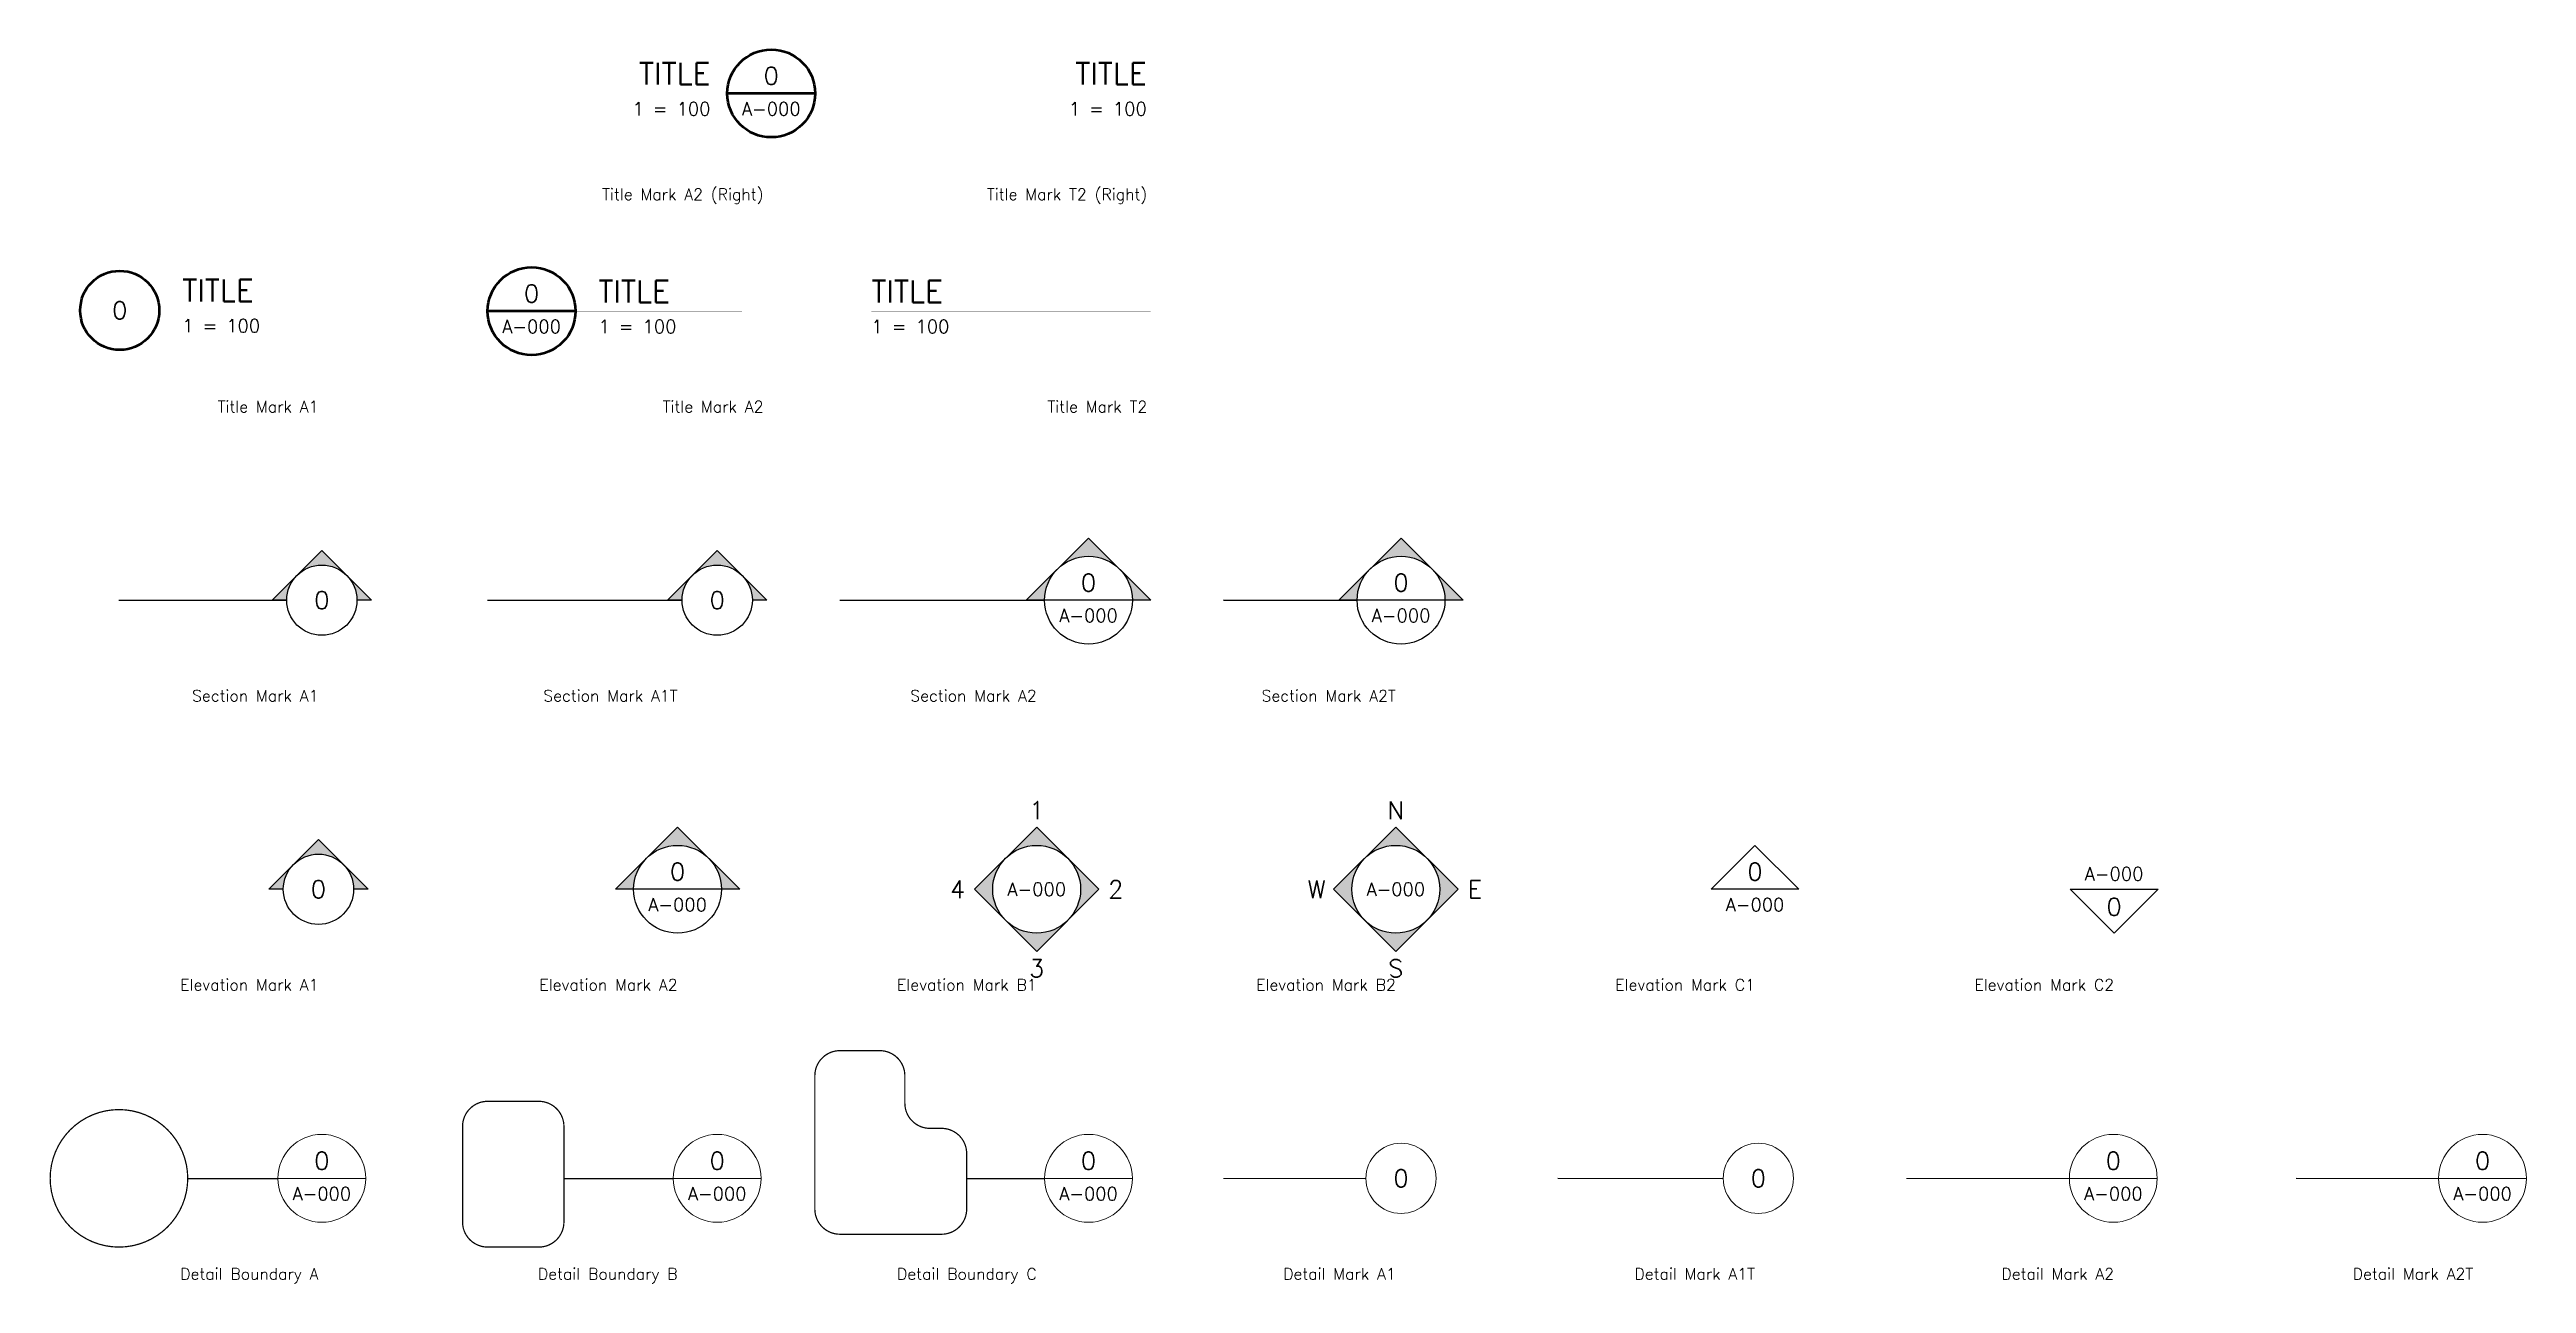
# Model space of a CAD drawing. Header units: millimetres. Extents: x -1382 to 47954, y -2096 to 22497.
import ezdxf
from ezdxf.enums import TextEntityAlignment as Align

# ---------------------------------------------------------------- set-up
doc = ezdxf.new("R2010")
doc.units = ezdxf.units.MM
doc.header["$LTSCALE"] = 0.5
doc.linetypes.add('DASHED2', pattern=[9.525, 6.35, -3.175])
for name, color, linetype, lineweight in [('A010G', 213, 'Continuous', 50), ('A050A', 151, 'Continuous', 25), ('A060A', 191, 'Continuous', 25), ('Aec-Detail-Marks', 150, 'Continuous', 18)]:
    doc.layers.add(name, color=color, linetype=linetype, lineweight=lineweight)
doc.styles.add('Arch-Dim', font='romans.shx', dxfattribs={"width": 0.75})
doc.styles.add('RomanS', font='romans.shx')
doc.dimstyles.new('Aec-Arch-M-100', dxfattribs={"dimscale": 100, "dimtxt": 2.5, "dimasz": 1.5, "dimexe": 1.5, "dimexo": 1.5, "dimgap": 0.8, "dimtad": 1, "dimdec": 0, "dimzin": 3, "dimdsep": 46, "dimtxsty": 'Arch-Dim', "dimblk": 'ARCHTICK', "dimcen": 2.5, "dimazin": 2, "dimtfac": 0.75, "dimtdec": 0, "dimtix": 1, "dimtmove": 2, "dimatfit": 2, "dimfxl": 1, "dimtolj": 1, "dimtzin": 0, "dimarcsym": 0})

# ---------------------------------------------------------------- blocks, each defined once
blk = doc.blocks.new('_ArchTick')
at = {"color": 0, "linetype": 'ByBlock', "const_width": 0.15}
blk.add_lwpolyline([(-0.5, -0.5), (0.5, 0.5)], dxfattribs=at)
blk = doc.blocks.new('Anno_Detail_A2')
at = {"color": 0, "linetype": 'ByBlock', "lineweight": -2}
blk.add_line((2.5, 0), (-2.5, 0), dxfattribs=at)
blk.add_circle((0, 0), 2.5, dxfattribs=at)
at = {"color": 0, "linetype": 'ByBlock', "lineweight": -2, "style": 'RomanS'}
blk.add_attdef('NUMBER', text='', height=1, dxfattribs=at).set_placement((0, 0.5), align=Align.CENTER)
blk.add_attdef('SHEET', text='', height=0.75, dxfattribs=at).set_placement((0, -0.5), align=Align.TOP_CENTER)
blk = doc.blocks.new('Anno_Detail_A1')
at = {"color": 0, "linetype": 'ByBlock', "lineweight": -2}
blk.add_circle((0, 0), 2, dxfattribs=at)
at = {"color": 0, "linetype": 'ByBlock', "lineweight": -2, "style": 'RomanS'}
blk.add_attdef('NUMBER', text='', height=1, dxfattribs=at).set_placement((0, 0), align=Align.MIDDLE)
blk = doc.blocks.new('*U22')
at = {"layer": 'Aec-Detail-Marks'}
blk.add_lwpolyline([(0, 0, 0.0591, 0.0591, 0), (0, 0.16, 0, 0, 0)], format="xyseb", dxfattribs=at)
blk = doc.blocks.new('*U23')
at = {"layer": 'Aec-Detail-Marks'}
blk.add_lwpolyline([(0, 0, 0.0591, 0.0591, 0), (0, 0.16, 0, 0, 0)], format="xyseb", dxfattribs=at)
blk = doc.blocks.new('Anno_Elevation_A1')
at = {"color": 0, "linetype": 'ByBlock', "lineweight": -2}
blk.add_circle((0, 0), 2, dxfattribs=at)
at = {"color": 0, "linetype": 'ByBlock', "lineweight": -2, "style": 'RomanS'}
blk.add_attdef('NUMBER', text='', height=1, dxfattribs=at).set_placement((0, 0), align=Align.MIDDLE)
blk = doc.blocks.new('Anno_Arrow_A1')
at = {"linetype": 'ByBlock', "lineweight": -2}
h = blk.add_hatch(color=0, dxfattribs=at)
h.paths.add_polyline_path([(-1.41, 1.41), (-2.83, 0), (-2, 0, -0.198912)])
h.paths.add_polyline_path([(0, 2.83), (-1.41, 1.41, -0.414214), (1.41, 1.41)])
h.paths.add_polyline_path([(1.9, 0.93), (1.8, 0.88, -0.114349), (2, 0), (2.83, 0)])
h.paths.add_polyline_path([(1.41, 1.41, -0.082683), (1.8, 0.88), (1.9, 0.93)])
at = {"color": 0, "linetype": 'ByBlock', "lineweight": -2}
blk.add_lwpolyline([(-2, 0), (-2.83, 0), (0, 2.83), (2.83, 0), (2, 0)], dxfattribs=at)
blk = doc.blocks.new('Anno_Elevation_A2')
at = {"color": 0, "linetype": 'ByBlock', "lineweight": -2}
blk.add_line((2.5, 0), (-2.5, 0), dxfattribs=at)
blk.add_circle((0, 0), 2.5, dxfattribs=at)
at = {"color": 0, "linetype": 'ByBlock', "lineweight": -2, "style": 'RomanS'}
blk.add_attdef('NUMBER', text='', height=1, dxfattribs=at).set_placement((0, 0.5), align=Align.CENTER)
blk.add_attdef('SHEET', text='', height=0.75, dxfattribs=at).set_placement((0, -0.5), align=Align.TOP_CENTER)
blk = doc.blocks.new('Anno_Arrow_A2')
at = {"linetype": 'ByBlock', "lineweight": -2}
h = blk.add_hatch(color=0, dxfattribs=at)
h.paths.add_polyline_path([(-1.77, 1.77), (-3.54, 0), (-2.5, 0, -0.198912)])
h.paths.add_polyline_path([(0, 3.54), (-1.77, 1.77, -0.414214), (1.77, 1.77)])
h.paths.add_polyline_path([(2.37, 1.16), (2.25, 1.1, -0.114349), (2.5, 0), (3.54, 0)])
h.paths.add_polyline_path([(1.77, 1.77, -0.082683), (2.25, 1.1), (2.37, 1.16)])
at = {"color": 0, "linetype": 'ByBlock', "lineweight": -2}
blk.add_lwpolyline([(-2.5, 0), (-3.54, 0), (0, 3.54), (3.54, 0), (2.5, 0)], dxfattribs=at)
blk = doc.blocks.new('Anno_Elevation_B1')
at = {"color": 0, "linetype": 'ByBlock', "lineweight": -2}
blk.add_lwpolyline([(-3.54, 0), (0, 3.54), (3.54, 0), (0, -3.54)], close=True, dxfattribs=at)
blk.add_circle((0, 0), 2.5, dxfattribs=at)
at = {"color": 0, "linetype": 'ByBlock', "lineweight": -2, "style": 'RomanS'}
blk.add_attdef('SHEET', text='', height=0.75, dxfattribs=at).set_placement((0, 0), align=Align.MIDDLE)
blk = doc.blocks.new('Anno_Arrow_1234')
at = {"linetype": 'ByBlock', "lineweight": -2}
blk.add_hatch(color=0, dxfattribs=at).paths.add_polyline_path([(0, 3.54), (-1.77, 1.77, -0.198912), (0, 2.5, -0.198912), (1.77, 1.77)])
at = {"color": 0, "linetype": 'ByBlock', "lineweight": -2, "style": 'RomanS'}
blk.add_attdef('NUMBER', text='', height=1, dxfattribs=at).set_placement((0, 4.5), align=Align.MIDDLE)
blk = doc.blocks.new('Anno_Arrow_NESW')
at = {"linetype": 'ByBlock', "lineweight": -2}
blk.add_hatch(color=0, dxfattribs=at).paths.add_polyline_path([(0, 3.54), (-1.77, 1.77, -0.198912), (0, 2.5, -0.198912), (1.77, 1.77)])
at = {"color": 0, "linetype": 'ByBlock', "lineweight": -2, "style": 'RomanS'}
blk.add_attdef('NUMBER', text='', height=1, dxfattribs=at).set_placement((0, 4.5), align=Align.MIDDLE)
blk = doc.blocks.new('Anno_Elevation_C1')
at = {"color": 0, "linetype": 'ByBlock', "lineweight": -2}
blk.add_lwpolyline([(0, 0), (-2.5, 0), (0, 2.5), (2.5, 0), (0, 0)], close=True, dxfattribs=at)
at = {"color": 0, "linetype": 'ByBlock', "lineweight": -2, "style": 'RomanS'}
blk.add_attdef('NUMBER', text='', height=1, dxfattribs=at).set_placement((0, 0.5), align=Align.CENTER)
blk.add_attdef('SHEET', text='', height=0.75, dxfattribs=at).set_placement((0, -0.5), align=Align.TOP_CENTER)
blk = doc.blocks.new('Anno_Elevation_C2')
at = {"color": 0, "linetype": 'ByBlock', "lineweight": -2}
blk.add_lwpolyline([(0, 0), (-2.5, 0), (0, 2.5), (2.5, 0), (0, 0)], close=True, dxfattribs=at)
at = {"color": 0, "linetype": 'ByBlock', "lineweight": -2, "style": 'RomanS'}
blk.add_attdef('NUMBER', text='', height=1, rotation=180, dxfattribs=at).set_placement((0, 0.5), align=Align.TOP_CENTER)
blk.add_attdef('SHEET', text='', height=0.75, rotation=180, dxfattribs=at).set_placement((0, -0.5), align=Align.CENTER)
blk = doc.blocks.new('Anno_Section_A1')
at = {"color": 0, "linetype": 'ByBlock', "lineweight": -2}
blk.add_circle((0, 0), 2, dxfattribs=at)
at = {"color": 0, "linetype": 'ByBlock', "lineweight": -2, "style": 'RomanS'}
blk.add_attdef('NUMBER', text='', height=1, dxfattribs=at).set_placement((0, 0), align=Align.MIDDLE)
blk = doc.blocks.new('*U24')
at = {"layer": 'A060A'}
blk.add_lwpolyline([(0, 0, 0.0591, 0.0591, 0), (0, 0.16, 0, 0, 0)], format="xyseb", dxfattribs=at)
blk = doc.blocks.new('Anno_Section_A2')
at = {"color": 0, "linetype": 'ByBlock', "lineweight": -2}
blk.add_line((2.5, 0), (-2.5, 0), dxfattribs=at)
blk.add_circle((0, 0), 2.5, dxfattribs=at)
at = {"color": 0, "linetype": 'ByBlock', "lineweight": -2, "style": 'RomanS'}
blk.add_attdef('NUMBER', text='', height=1, dxfattribs=at).set_placement((0, 0.5), align=Align.CENTER)
blk.add_attdef('SHEET', text='', height=0.75, dxfattribs=at).set_placement((0, -0.5), align=Align.TOP_CENTER)
blk = doc.blocks.new('*U25')
at = {"layer": 'A060A'}
blk.add_lwpolyline([(0, 0, 0.0591, 0.0591, 0), (0, 0.16, 0, 0, 0)], format="xyseb", dxfattribs=at)
blk = doc.blocks.new('*U26')
at = {"layer": 'A010G'}
blk.add_lwpolyline([(7.88, 0, 0.0197, 0.0197, 0), (40.25, 0, 0.000197, 0.000197, 0)], format="xyseb", dxfattribs=at)
blk = doc.blocks.new('Anno_Title_A1')
at = {"color": 0, "linetype": 'ByBlock', "lineweight": -2}
blk.add_circle((0, 0), 2.25, dxfattribs=at)
blk.add_circle((0, 0), 2.25, dxfattribs=at)
at = {"color": 0, "linetype": 'ByBlock', "lineweight": -2, "style": 'RomanS'}
blk.add_attdef('NUMBER', text='', height=1, dxfattribs=at).set_placement((0, 0), align=Align.MIDDLE)
blk = doc.blocks.new('Anno_Title_T1')
at = {"color": 0, "linetype": 'ByBlock', "lineweight": -2, "style": 'RomanS'}
blk.add_attdef('TITLE', (1.31, 0.5), '', height=1.25, dxfattribs=at)
blk.add_attdef('SCALE', text='', height=0.75, dxfattribs=at).set_placement((1.31, -0.5), align=Align.TOP_LEFT)
blk = doc.blocks.new('*U27')
at = {"layer": 'A010G'}
blk.add_lwpolyline([(8.75, 0, 0.0197, 0.0197, 0), (41.89, 0, 0.000197, 0.000197, 0)], format="xyseb", dxfattribs=at)
blk = doc.blocks.new('Anno_Title_A2')
at = {"color": 0, "linetype": 'ByBlock', "lineweight": -2}
blk.add_line((2.5, 0), (-2.5, 0), dxfattribs=at)
blk.add_circle((0, 0), 2.5, dxfattribs=at)
at = {"color": 0, "linetype": 'ByBlock', "lineweight": -2, "style": 'RomanS'}
blk.add_attdef('NUMBER', text='', height=1, dxfattribs=at).set_placement((0, 0.5), align=Align.CENTER)
blk.add_attdef('SHEET', text='', height=0.75, dxfattribs=at).set_placement((0, -0.5), align=Align.TOP_CENTER)
blk = doc.blocks.new('*U28')
at = {"layer": 'A010G'}
blk.add_lwpolyline([(0, 0, 0.0197, 0.0197, 0), (55.62, 0, 0.000197, 0.000197, 0)], format="xyseb", dxfattribs=at)
blk = doc.blocks.new('Anno_Title_T2')
at = {"color": 0, "linetype": 'ByBlock', "lineweight": -2, "style": 'RomanS'}
blk.add_attdef('TITLE', (0, 0.5), '', height=1.25, dxfattribs=at)
blk.add_attdef('SCALE', text='', height=0.75, dxfattribs=at).set_placement((0, -0.5), align=Align.TOP_LEFT)
blk = doc.blocks.new('*U29')
at = {"layer": 'A010G'}
blk.add_lwpolyline([(0, 0, 0.0197, 0.0197, 0), (55.62, 0, 0.000197, 0.000197, 0)], format="xyseb", dxfattribs=at)
blk = doc.blocks.new('Anno_Title_T2 (Right)')
at = {"color": 0, "linetype": 'ByBlock', "lineweight": -2, "style": 'RomanS'}
blk.add_attdef('TITLE', text='', height=1.25, dxfattribs=at).set_placement((-0.22, 0.5), align=Align.RIGHT)
blk.add_attdef('SCALE', text='', height=0.75, dxfattribs=at).set_placement((-0.22, -0.5), align=Align.TOP_RIGHT)
blk = doc.blocks.new('*U30')
at = {"layer": 'A010G'}
blk.add_lwpolyline([(0, 0, 0.0197, 0.0197, 0), (40.37, 0, 0.000197, 0.000197, 0)], format="xyseb", dxfattribs=at)
blk = doc.blocks.new('Anno_Title_T1 (Right)')
at = {"color": 0, "linetype": 'ByBlock', "lineweight": -2, "style": 'RomanS'}
blk.add_attdef('TITLE', text='', height=1.25, dxfattribs=at).set_placement((-0.96, 0.5), align=Align.RIGHT)
blk.add_attdef('SCALE', text='', height=0.75, dxfattribs=at).set_placement((-0.96, -0.5), align=Align.TOP_RIGHT)

msp = doc.modelspace()

# ---------------------------------------------------------------- linework, layer by layer
at = {"layer": 'A060A'}
for points in [[(0, 11522), (3341, 11522)], [(7344, 11522), (11216, 11522)], [(14361, 11522), (18437, 11522)], [(22000, 11522), (24662, 11522)]]:
    msp.add_lwpolyline(points, dxfattribs=at)
at = {"layer": 'Aec-Detail-Marks', "linetype": 'DASHED2', "const_width": 25, "flags": 128}
for points in [[(13861, -614, 0.414214), (14361, -1114), (16385, -1114, 0.414214), (16885, -614), (16885, 496, 0.414214), (16385, 996), (16154, 996, -0.414214), (15654, 1496), (15654, 2045, 0.414214), (15154, 2545), (14361, 2545, 0.414214), (13861, 2045)], [(6844, -870, 0.414214), (7344, -1370), (8363, -1370, 0.414214), (8863, -870), (8863, 1035, 0.414214), (8363, 1535), (7344, 1535, 0.414214), (6844, 1035)], [(1370, 0, 1), (-1370, 0, 1)]]:
    msp.add_lwpolyline(points, format="xyb", close=True, dxfattribs=at)
at = {"layer": 'Aec-Detail-Marks'}
for points in [[(28663, 0), (31954, 0)], [(43367, 0), (46204, 0)], [(22000, 0), (24837, 0)], [(35607, 0), (38849, 0)]]:
    msp.add_lwpolyline(points, dxfattribs=at)

# ---------------------------------------------------------------- block references
at = {"layer": 'A010G'}
ref = msp.add_blockref('Anno_Title_T1 (Right)', (12118, 21622), dxfattribs=dict(at, xscale=350, yscale=350, zscale=350))
ref.add_attrib('SCALE', '1 = 100', dxfattribs={"layer": '0', "color": 0, "linetype": 'ByBlock', "lineweight": -2, "height": 262.5, "style": 'Arch-Dim'}).set_placement((11783, 21447), align=Align.TOP_RIGHT)
ref.add_attrib('TITLE', 'TITLE', dxfattribs={"layer": '0', "color": 0, "linetype": 'ByBlock', "lineweight": -2, "height": 437.5, "style": 'Arch-Dim'}).set_placement((11783, 21797), align=Align.RIGHT)
ref = msp.add_blockref('Anno_Title_A2', (12993, 21622), dxfattribs=dict(at, xscale=350, yscale=350, zscale=350))
ref.add_attrib('NUMBER', '0', dxfattribs={"layer": '0', "color": 0, "linetype": 'ByBlock', "lineweight": -2, "height": 350, "style": 'Arch-Dim'}).set_placement((12993, 21797), align=Align.CENTER)
ref.add_attrib('SHEET', 'A-000', dxfattribs={"layer": '0', "color": 0, "linetype": 'ByBlock', "lineweight": -2, "height": 262.5, "style": 'Arch-Dim'}).set_placement((12993, 21447), align=Align.TOP_CENTER)
ref = msp.add_blockref('Anno_Title_T2 (Right)', (20550, 21622), dxfattribs=dict(at, xscale=350, yscale=350, zscale=350))
ref.add_attrib('TITLE', 'TITLE', dxfattribs={"layer": '0', "color": 0, "linetype": 'ByBlock', "lineweight": -2, "height": 437.5, "style": 'Arch-Dim'}).set_placement((20473, 21797), align=Align.RIGHT)
ref.add_attrib('SCALE', '1 = 100', dxfattribs={"layer": '0', "color": 0, "linetype": 'ByBlock', "lineweight": -2, "height": 262.5, "style": 'Arch-Dim'}).set_placement((20473, 21447), align=Align.TOP_RIGHT)
at = {"layer": 'A010G', "yscale": 100, "zscale": 100}
for name, p, xscale in [('*U30', (12118, 21622), -100), ('*U29', (20550, 21622), -100), ('*U26', (16, 17298), 100), ('*U27', (8219, 17283), 100), ('*U28', (14988, 17283), 100)]:
    msp.add_blockref(name, p, dxfattribs=dict(at, xscale=xscale))
at = {"layer": 'A010G'}
ref = msp.add_blockref('Anno_Title_A1', (16, 17298), dxfattribs=dict(at, xscale=350, yscale=350, zscale=350))
ref.add_attrib('NUMBER', '0', dxfattribs={"layer": '0', "color": 0, "linetype": 'ByBlock', "lineweight": -2, "height": 350, "style": 'Arch-Dim'}).set_placement((16, 17298), align=Align.MIDDLE)
ref = msp.add_blockref('Anno_Title_T1', (803, 17298), dxfattribs=dict(at, xscale=350, yscale=350, zscale=350))
ref.add_attrib('SCALE', '1 = 100', dxfattribs={"layer": '0', "color": 0, "linetype": 'ByBlock', "lineweight": -2, "height": 262.5, "style": 'Arch-Dim'}).set_placement((1261, 17123), align=Align.TOP_LEFT)
ref.add_attrib('TITLE', 'TITLE', (1261, 17473), dxfattribs={"layer": '0', "color": 0, "linetype": 'ByBlock', "lineweight": -2, "height": 437.5, "style": 'Arch-Dim'})
ref = msp.add_blockref('Anno_Title_A2', (8219, 17283), dxfattribs=dict(at, xscale=350, yscale=350, zscale=350))
ref.add_attrib('NUMBER', '0', dxfattribs={"layer": '0', "color": 0, "linetype": 'ByBlock', "lineweight": -2, "height": 350, "style": 'Arch-Dim'}).set_placement((8219, 17458), align=Align.CENTER)
ref.add_attrib('SHEET', 'A-000', dxfattribs={"layer": '0', "color": 0, "linetype": 'ByBlock', "lineweight": -2, "height": 262.5, "style": 'Arch-Dim'}).set_placement((8219, 17108), align=Align.TOP_CENTER)
ref = msp.add_blockref('Anno_Title_T1', (9094, 17283), dxfattribs=dict(at, xscale=350, yscale=350, zscale=350))
ref.add_attrib('SCALE', '1 = 100', dxfattribs={"layer": '0', "color": 0, "linetype": 'ByBlock', "lineweight": -2, "height": 262.5, "style": 'Arch-Dim'}).set_placement((9551, 17108), align=Align.TOP_LEFT)
ref.add_attrib('TITLE', 'TITLE', (9551, 17458), dxfattribs={"layer": '0', "color": 0, "linetype": 'ByBlock', "lineweight": -2, "height": 437.5, "style": 'Arch-Dim'})
ref = msp.add_blockref('Anno_Title_T2', (14988, 17283), dxfattribs=dict(at, xscale=350, yscale=350, zscale=350))
ref.add_attrib('TITLE', 'TITLE', (14988, 17458), dxfattribs={"layer": '0', "color": 0, "linetype": 'ByBlock', "lineweight": -2, "height": 437.5, "style": 'Arch-Dim'})
ref.add_attrib('SCALE', '1 = 100', dxfattribs={"layer": '0', "color": 0, "linetype": 'ByBlock', "lineweight": -2, "height": 262.5, "style": 'Arch-Dim'}).set_placement((14988, 17108), align=Align.TOP_LEFT)
at = {"layer": 'A050A'}
ref = msp.add_blockref('Anno_Arrow_1234', (18280, 5761), dxfattribs=dict(at, xscale=350, yscale=350, zscale=350))
ref.add_attrib('NUMBER', '1', dxfattribs={"layer": '0', "color": 0, "linetype": 'ByBlock', "lineweight": -2, "height": 350, "style": 'Arch-Dim'}).set_placement((18280, 7336), align=Align.MIDDLE)
ref = msp.add_blockref('Anno_Arrow_NESW', (25433, 5761), dxfattribs=dict(at, xscale=350, yscale=350, zscale=350))
ref.add_attrib('NUMBER', 'N', dxfattribs={"layer": '0', "color": 0, "linetype": 'ByBlock', "lineweight": -2, "height": 350, "style": 'Arch-Dim'}).set_placement((25433, 7336), align=Align.MIDDLE)
at = {"layer": 'A050A', "yscale": 350, "zscale": 350}
for name, p, xscale in [('Anno_Arrow_A2', (11127, 5761), 350), ('Anno_Arrow_A1', (3974, 5761), 350.0000000000002)]:
    msp.add_blockref(name, p, dxfattribs=dict(at, xscale=xscale))
at = {"layer": 'A050A'}
ref = msp.add_blockref('Anno_Elevation_B1', (18280, 5761), dxfattribs=dict(at, xscale=350, yscale=350, zscale=350))
ref.add_attrib('SHEET', 'A-000', dxfattribs={"layer": '0', "color": 0, "linetype": 'ByBlock', "lineweight": -2, "height": 262.5, "style": 'Arch-Dim'}).set_placement((18280, 5761), align=Align.MIDDLE)
ref = msp.add_blockref('Anno_Elevation_B1', (25433, 5761), dxfattribs=dict(at, xscale=350, yscale=350, zscale=350))
ref.add_attrib('SHEET', 'A-000', dxfattribs={"layer": '0', "color": 0, "linetype": 'ByBlock', "lineweight": -2, "height": 262.5, "style": 'Arch-Dim'}).set_placement((25433, 5761), align=Align.MIDDLE)
ref = msp.add_blockref('Anno_Elevation_A1', (3974, 5761), dxfattribs=dict(at, xscale=350.0000000000002, yscale=350, zscale=350))
ref.add_attrib('NUMBER', '0', dxfattribs={"layer": '0', "color": 0, "linetype": 'ByBlock', "lineweight": -2, "height": 350, "style": 'Arch-Dim'}).set_placement((3974, 5761), align=Align.MIDDLE)
ref = msp.add_blockref('Anno_Elevation_A2', (11127, 5761), dxfattribs=dict(at, xscale=350, yscale=350, zscale=350))
ref.add_attrib('SHEET', 'A-000', dxfattribs={"layer": '0', "color": 0, "linetype": 'ByBlock', "lineweight": -2, "height": 262.5, "style": 'Arch-Dim'}).set_placement((11127, 5586), align=Align.TOP_CENTER)
ref.add_attrib('NUMBER', '0', dxfattribs={"layer": '0', "color": 0, "linetype": 'ByBlock', "lineweight": -2, "height": 350, "style": 'Arch-Dim'}).set_placement((11127, 5936), align=Align.CENTER)
ref = msp.add_blockref('Anno_Elevation_C1', (32587, 5761), dxfattribs=dict(at, xscale=350, yscale=350, zscale=350))
ref.add_attrib('NUMBER', '0', dxfattribs={"layer": '0', "color": 0, "linetype": 'ByBlock', "lineweight": -2, "height": 350, "style": 'Arch-Dim'}).set_placement((32587, 5936), align=Align.CENTER)
ref.add_attrib('SHEET', 'A-000', dxfattribs={"layer": '0', "color": 0, "linetype": 'ByBlock', "lineweight": -2, "height": 262.5, "style": 'Arch-Dim'}).set_placement((32587, 5586), align=Align.TOP_CENTER)
ref = msp.add_blockref('Anno_Arrow_1234', (18280, 5761), dxfattribs=dict(at, xscale=350, yscale=350, zscale=350, rotation=90))
ref.add_attrib('NUMBER', '4', dxfattribs={"layer": '0', "color": 0, "linetype": 'ByBlock', "lineweight": -2, "height": 350, "style": 'Arch-Dim'}).set_placement((16705, 5761), align=Align.MIDDLE)
ref = msp.add_blockref('Anno_Arrow_1234', (18280, 5761), dxfattribs=dict(at, xscale=350, yscale=350, zscale=350, rotation=270))
ref.add_attrib('NUMBER', '2', dxfattribs={"layer": '0', "color": 0, "linetype": 'ByBlock', "lineweight": -2, "height": 350, "style": 'Arch-Dim'}).set_placement((19855, 5761), align=Align.MIDDLE)
ref = msp.add_blockref('Anno_Arrow_NESW', (25433, 5761), dxfattribs=dict(at, xscale=350, yscale=350, zscale=350, rotation=90))
ref.add_attrib('NUMBER', 'W', dxfattribs={"layer": '0', "color": 0, "linetype": 'ByBlock', "lineweight": -2, "height": 350, "style": 'Arch-Dim'}).set_placement((23858, 5761), align=Align.MIDDLE)
ref = msp.add_blockref('Anno_Arrow_NESW', (25433, 5761), dxfattribs=dict(at, xscale=350, yscale=350, zscale=350, rotation=270))
ref.add_attrib('NUMBER', 'E', dxfattribs={"layer": '0', "color": 0, "linetype": 'ByBlock', "lineweight": -2, "height": 350, "style": 'Arch-Dim'}).set_placement((27008, 5761), align=Align.MIDDLE)
ref = msp.add_blockref('Anno_Elevation_C2', (39740, 5761), dxfattribs=dict(at, xscale=350, yscale=350, zscale=350, rotation=180))
ref.add_attrib('SHEET', 'A-000', dxfattribs={"layer": '0', "color": 0, "linetype": 'ByBlock', "lineweight": -2, "height": 262.5, "style": 'Arch-Dim'}).set_placement((39740, 5936), align=Align.CENTER)
ref.add_attrib('NUMBER', '0', dxfattribs={"layer": '0', "color": 0, "linetype": 'ByBlock', "lineweight": -2, "height": 350, "style": 'Arch-Dim'}).set_placement((39740, 5586), align=Align.TOP_CENTER)
ref = msp.add_blockref('Anno_Arrow_1234', (18280, 5761), dxfattribs=dict(at, xscale=350, yscale=350, zscale=350, rotation=180))
ref.add_attrib('NUMBER', '3', dxfattribs={"layer": '0', "color": 0, "linetype": 'ByBlock', "lineweight": -2, "height": 350, "style": 'Arch-Dim'}).set_placement((18280, 4186), align=Align.MIDDLE)
ref = msp.add_blockref('Anno_Arrow_NESW', (25433, 5761), dxfattribs=dict(at, xscale=350, yscale=350, zscale=350, rotation=180))
ref.add_attrib('NUMBER', 'S', dxfattribs={"layer": '0', "color": 0, "linetype": 'ByBlock', "lineweight": -2, "height": 350, "style": 'Arch-Dim'}).set_placement((25433, 4186), align=Align.MIDDLE)
at = {"layer": 'A060A'}
for name, p, xscale, yscale, zscale in [('Anno_Arrow_A1', (4041, 11522), 350, 350, 350), ('Anno_Arrow_A1', (11916, 11522), 350, 350, 350), ('Anno_Arrow_A2', (19312, 11522), 350, 350, 350), ('Anno_Arrow_A2', (25537, 11522), 350, 350, 350), ('*U24', (7344, 11522), 100, 100, 100), ('*U25', (22000, 11522), 100, 100, 100)]:
    msp.add_blockref(name, p, dxfattribs=dict(at, xscale=xscale, yscale=yscale, zscale=zscale))
ref = msp.add_blockref('Anno_Section_A2', (19312, 11522), dxfattribs=dict(at, xscale=350, yscale=350, zscale=350))
ref.add_attrib('SHEET', 'A-000', dxfattribs={"layer": '0', "color": 0, "linetype": 'ByBlock', "lineweight": -2, "height": 262.5, "style": 'Arch-Dim'}).set_placement((19312, 11347), align=Align.TOP_CENTER)
ref.add_attrib('NUMBER', '0', dxfattribs={"layer": '0', "color": 0, "linetype": 'ByBlock', "lineweight": -2, "height": 350, "style": 'Arch-Dim'}).set_placement((19312, 11697), align=Align.CENTER)
ref = msp.add_blockref('Anno_Section_A2', (25537, 11522), dxfattribs=dict(at, xscale=350, yscale=350, zscale=350))
ref.add_attrib('SHEET', 'A-000', dxfattribs={"layer": '0', "color": 0, "linetype": 'ByBlock', "lineweight": -2, "height": 262.5, "style": 'Arch-Dim'}).set_placement((25537, 11347), align=Align.TOP_CENTER)
ref.add_attrib('NUMBER', '0', dxfattribs={"layer": '0', "color": 0, "linetype": 'ByBlock', "lineweight": -2, "height": 350, "style": 'Arch-Dim'}).set_placement((25537, 11697), align=Align.CENTER)
ref = msp.add_blockref('Anno_Section_A1', (4041, 11522), dxfattribs=dict(at, xscale=350, yscale=350, zscale=350))
ref.add_attrib('NUMBER', '0', dxfattribs={"layer": '0', "color": 0, "linetype": 'ByBlock', "lineweight": -2, "height": 350, "style": 'Arch-Dim'}).set_placement((4041, 11522), align=Align.MIDDLE)
ref = msp.add_blockref('Anno_Section_A1', (11916, 11522), dxfattribs=dict(at, xscale=350, yscale=350, zscale=350))
ref.add_attrib('NUMBER', '0', dxfattribs={"layer": '0', "color": 0, "linetype": 'ByBlock', "lineweight": -2, "height": 350, "style": 'Arch-Dim'}).set_placement((11916, 11522), align=Align.MIDDLE)
at = {"layer": 'Aec-Detail-Marks'}
ref = msp.add_blockref('Anno_Detail_A2', (4041, 0), dxfattribs=dict(at, xscale=350, yscale=350, zscale=350))
ref.add_attrib('NUMBER', '0', dxfattribs={"layer": '0', "color": 0, "linetype": 'ByBlock', "lineweight": -2, "height": 350, "style": 'Arch-Dim'}).set_placement((4041, 175), align=Align.CENTER)
ref.add_attrib('SHEET', 'A-000', dxfattribs={"layer": '0', "color": 0, "linetype": 'ByBlock', "lineweight": -2, "height": 262.5, "style": 'Arch-Dim'}).set_placement((4041, -175), align=Align.TOP_CENTER)
ref = msp.add_blockref('Anno_Detail_A2', (11916, 0), dxfattribs=dict(at, xscale=350, yscale=350, zscale=350))
ref.add_attrib('NUMBER', '0', dxfattribs={"layer": '0', "color": 0, "linetype": 'ByBlock', "lineweight": -2, "height": 350, "style": 'Arch-Dim'}).set_placement((11916, 175), align=Align.CENTER)
ref.add_attrib('SHEET', 'A-000', dxfattribs={"layer": '0', "color": 0, "linetype": 'ByBlock', "lineweight": -2, "height": 262.5, "style": 'Arch-Dim'}).set_placement((11916, -175), align=Align.TOP_CENTER)
ref = msp.add_blockref('Anno_Detail_A2', (19312, 0), dxfattribs=dict(at, xscale=350, yscale=350, zscale=350))
ref.add_attrib('NUMBER', '0', dxfattribs={"layer": '0', "color": 0, "linetype": 'ByBlock', "lineweight": -2, "height": 350, "style": 'Arch-Dim'}).set_placement((19312, 175), align=Align.CENTER)
ref.add_attrib('SHEET', 'A-000', dxfattribs={"layer": '0', "color": 0, "linetype": 'ByBlock', "lineweight": -2, "height": 262.5, "style": 'Arch-Dim'}).set_placement((19312, -175), align=Align.TOP_CENTER)
ref = msp.add_blockref('Anno_Detail_A1', (25537, 0), dxfattribs=dict(at, xscale=350, yscale=350, zscale=350))
ref.add_attrib('NUMBER', '0', dxfattribs={"layer": '0', "color": 0, "linetype": 'ByBlock', "lineweight": -2, "height": 350, "style": 'Arch-Dim'}).set_placement((25537, 0), align=Align.MIDDLE)
ref = msp.add_blockref('Anno_Detail_A1', (32654, 0), dxfattribs=dict(at, xscale=350, yscale=350, zscale=350))
ref.add_attrib('NUMBER', '0', dxfattribs={"layer": '0', "color": 0, "linetype": 'ByBlock', "lineweight": -2, "height": 350, "style": 'Arch-Dim'}).set_placement((32654, 0), align=Align.MIDDLE)
ref = msp.add_blockref('Anno_Detail_A2', (39724, 0), dxfattribs=dict(at, xscale=350, yscale=350, zscale=350))
ref.add_attrib('NUMBER', '0', dxfattribs={"layer": '0', "color": 0, "linetype": 'ByBlock', "lineweight": -2, "height": 350, "style": 'Arch-Dim'}).set_placement((39724, 175), align=Align.CENTER)
ref.add_attrib('SHEET', 'A-000', dxfattribs={"layer": '0', "color": 0, "linetype": 'ByBlock', "lineweight": -2, "height": 262.5, "style": 'Arch-Dim'}).set_placement((39724, -175), align=Align.TOP_CENTER)
ref = msp.add_blockref('Anno_Detail_A2', (47079, 0), dxfattribs=dict(at, xscale=350, yscale=350, zscale=350))
ref.add_attrib('NUMBER', '0', dxfattribs={"layer": '0', "color": 0, "linetype": 'ByBlock', "lineweight": -2, "height": 350, "style": 'Arch-Dim'}).set_placement((47079, 175), align=Align.CENTER)
ref.add_attrib('SHEET', 'A-000', dxfattribs={"layer": '0', "color": 0, "linetype": 'ByBlock', "lineweight": -2, "height": 262.5, "style": 'Arch-Dim'}).set_placement((47079, -175), align=Align.TOP_CENTER)
at = {"layer": 'Aec-Detail-Marks', "xscale": 100, "yscale": 100, "zscale": 100}
for name, p in [('*U22', (28663, 0)), ('*U23', (43367, 0))]:
    msp.add_blockref(name, p, dxfattribs=at)

# ---------------------------------------------------------------- texts
at = {"style": 'RomanS'}
for s, p in [('Title Mark A2 (Right)', (12838, 19496)), ('Title Mark T2 (Right)', (20482, 19496)), ('Title Mark A1', (3974, 15264)), ('Title Mark A2', (12838, 15264)), ('Title Mark T2', (20482, 15264)), ('Section Mark A1', (3974, 9503)), ('Section Mark A1T', (11127, 9503)), ('Section Mark A2', (18280, 9503)), ('Section Mark A2T', (25433, 9503)), ('Elevation Mark A1', (3974, 3742)), ('Elevation Mark A2', (11127, 3742)), ('Elevation Mark B1', (18280, 3742)), ('Elevation Mark B2', (25433, 3742)), ('Elevation Mark C1', (32587, 3742)), ('Elevation Mark C2', (39740, 3742)), ('Detail Boundary A', (3974, -2019)), ('Detail Boundary B', (11127, -2019)), ('Detail Boundary C', (18280, -2019)), ('Detail Mark A1', (25433, -2019)), ('Detail Mark A1T', (32587, -2019)), ('Detail Mark A2', (39740, -2019)), ('Detail Mark A2T', (46893, -2019))]:
    msp.add_text(s, height=228.6, dxfattribs=at).set_placement(p, align=Align.RIGHT)

# ---------------------------------------------------------------- leaders
at = {"layer": 'Aec-Detail-Marks', "has_arrowhead": 0}
for points in [[(1370, 0), (3166, 0)], [(8863, 0), (11041, 0)], [(16885, 0), (18437, 0)]]:
    msp.add_leader(points, dimstyle='Aec-Arch-M-100', dxfattribs=at)

doc.saveas('drawing.dxf')
